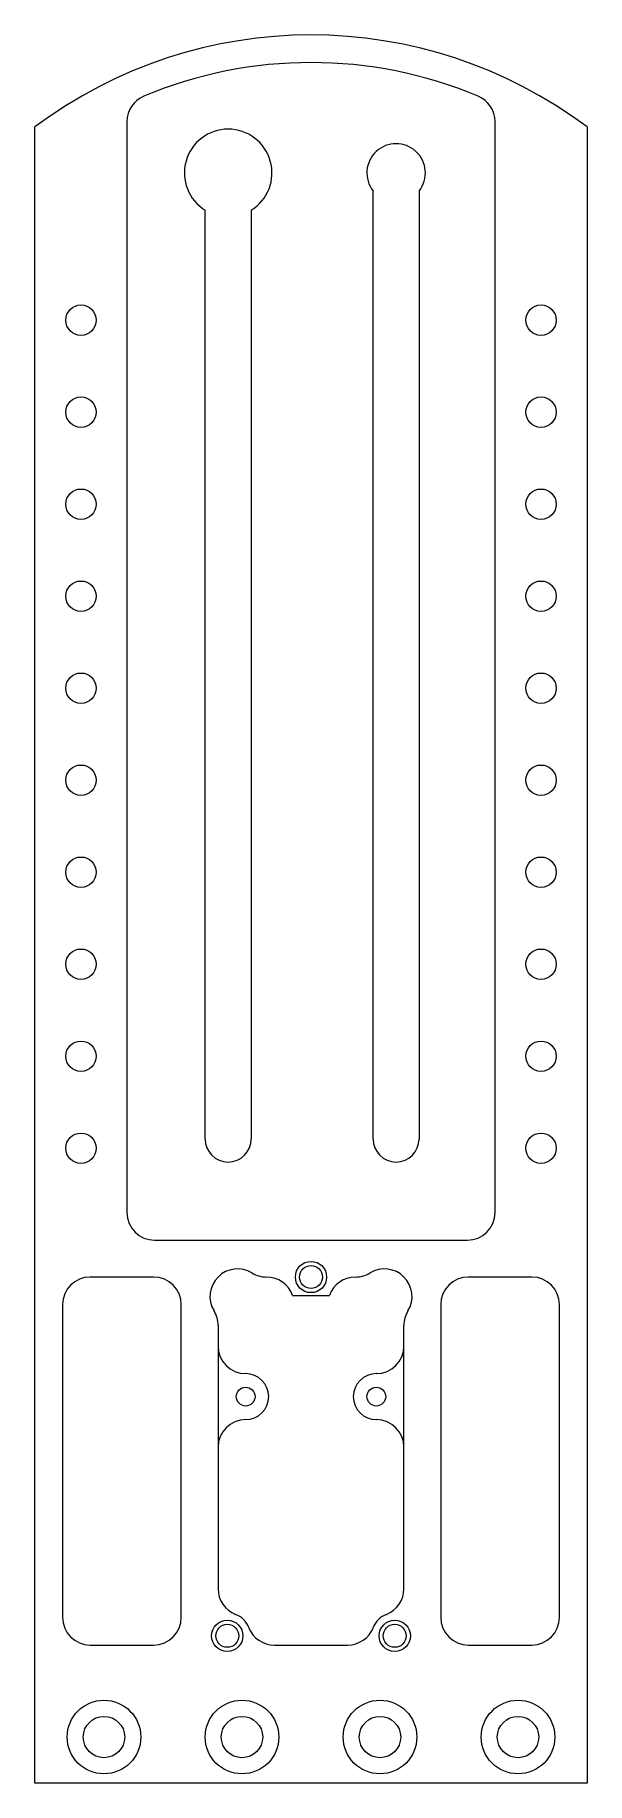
# Model space of a CAD drawing. Header units: millimetres. Extents: x 0 to 60, y 0 to 190.
import ezdxf

# ---------------------------------------------------------------- set-up
doc = ezdxf.new("R2010")
doc.units = ezdxf.units.MM

msp = doc.modelspace()

# ---------------------------------------------------------------- linework, layer by layer
at = {"color": 7, "linetype": 'Continuous', "lineweight": 15}
for p, q in [((10, 180.58), (10, 62)), ((50, 62), (50, 180.58)), ((0, 0), (0, 180)), ((60, 180), (60, 0)), ((36.75, 70), (36.75, 173.04)), ((41.75, 173.04), (41.75, 70)), ((18.5, 70), (18.5, 170.95)), ((23.5, 170.95), (23.5, 70)), ((13, 59), (47, 59)), ((12.9, 55), (6, 55)), ((25.17, 55), (25.15, 55)), ((34.85, 55), (34.83, 55)), ((54, 55), (47.1, 55)), ((3, 52), (3, 18)), ((15.9, 18), (15.9, 52)), ((28, 53), (32, 53)), ((44.1, 52), (44.1, 18)), ((57, 18), (57, 52)), ((19.9, 49.75), (19.9, 21.12)), ((40.1, 21.12), (40.1, 49.75)), ((6, 15), (12.9, 15)), ((26.02, 15), (33.98, 15)), ((47.1, 15), (54, 15)), ((60, 0), (0, 0))]:
    msp.add_line(p, q, dxfattribs=at)
for centre, radius in [((5, 159), 1.65), ((55, 159), 1.65), ((5, 149), 1.65), ((55, 149), 1.65), ((5, 139), 1.65), ((55, 139), 1.65), ((5, 129), 1.65), ((55, 129), 1.65), ((5, 119), 1.65), ((55, 119), 1.65), ((5, 109), 1.65), ((55, 109), 1.65), ((5, 99), 1.65), ((55, 99), 1.65), ((5, 89), 1.65), ((55, 89), 1.65), ((5, 79), 1.65), ((55, 79), 1.65), ((5, 69), 1.65), ((55, 69), 1.65), ((30, 55), 1.7), ((30, 55), 1.25), ((22.9, 42), 1.02), ((37.1, 42), 1.02), ((20.9, 16), 1.7), ((20.9, 16), 1.25), ((39.1, 16), 1.7), ((39.1, 16), 1.25), ((7.5, 5), 4), ((22.5, 5), 4), ((37.5, 5), 4), ((52.5, 5), 4), ((7.5, 5), 2.25), ((22.5, 5), 2.25), ((37.5, 5), 2.25), ((52.5, 5), 2.25)]:
    msp.add_circle(centre, radius, dxfattribs=at)
for centre, radius, start, end in [((30, 140), 50, 53.1301, 126.8699), ((30, 140), 47, 67.2716, 112.7284), ((13, 180.58), 3, 112.7284, 180), ((47, 180.58), 3, 0, 67.2716), ((21, 175), 4.76, 301.6638, 238.3362), ((39.25, 175), 3.18, 321.9433, 218.0567), ((21, 70), 2.5, 180, 0), ((39.25, 70), 2.5, 180, 0), ((13, 62), 3, 180, 270), ((47, 62), 3, 270, 0), ((22.02, 52.88), 3, 58.6003, 211.3997), ((25.15, 58), 3, 238.6003, 270), ((34.85, 58), 3, 270, 301.3997), ((37.98, 52.88), 3, 328.6003, 121.3997), ((6, 52), 3, 90, 180), ((12.9, 52), 3, 0, 90), ((25.17, 52), 3, 19.4712, 90), ((34.83, 52), 3, 90, 160.5288), ((47.1, 52), 3, 90, 180), ((54, 52), 3, 0, 90), ((16.9, 49.75), 3, 0, 31.3997), ((43.1, 49.75), 3, 148.6003, 180), ((22.9, 47.5), 3, 180, 270), ((37.1, 47.5), 3, 270, 0), ((22.9, 42), 2.5, 270, 90), ((37.1, 42), 2.5, 90, 270), ((22.9, 36.5), 3, 90, 180), ((37.1, 36.5), 3, 0, 90), ((22.9, 21.12), 3, 180, 248.6763), ((37.1, 21.12), 3, 291.3237, 0), ((6, 18), 3, 180, 270), ((12.9, 18), 3, 270, 0), ((20.9, 16), 2.5, 21.3237, 68.6763), ((39.1, 16), 2.5, 111.3237, 158.6763), ((47.1, 18), 3, 180, 270), ((54, 18), 3, 270, 0), ((26.02, 18), 3, 201.3237, 270), ((33.98, 18), 3, 270, 338.6763)]:
    msp.add_arc(centre, radius, start, end, dxfattribs=at)

doc.saveas('drawing.dxf')
